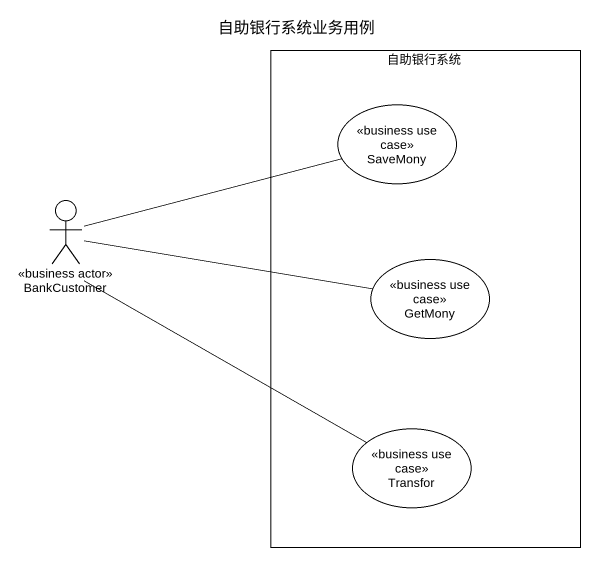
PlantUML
@startuml
title 自助银行系统业务用例
rectangle 自助银行系统 {
  usecase SaveMony <<business use case>>
  usecase GetMony <<business use case>>
  usecase Transfor <<business use case>>
}
actor BankCustomer <<business actor>>
BankCustomer -right- SaveMony
BankCustomer -right- GetMony
BankCustomer -right- Transfor
@enduml
